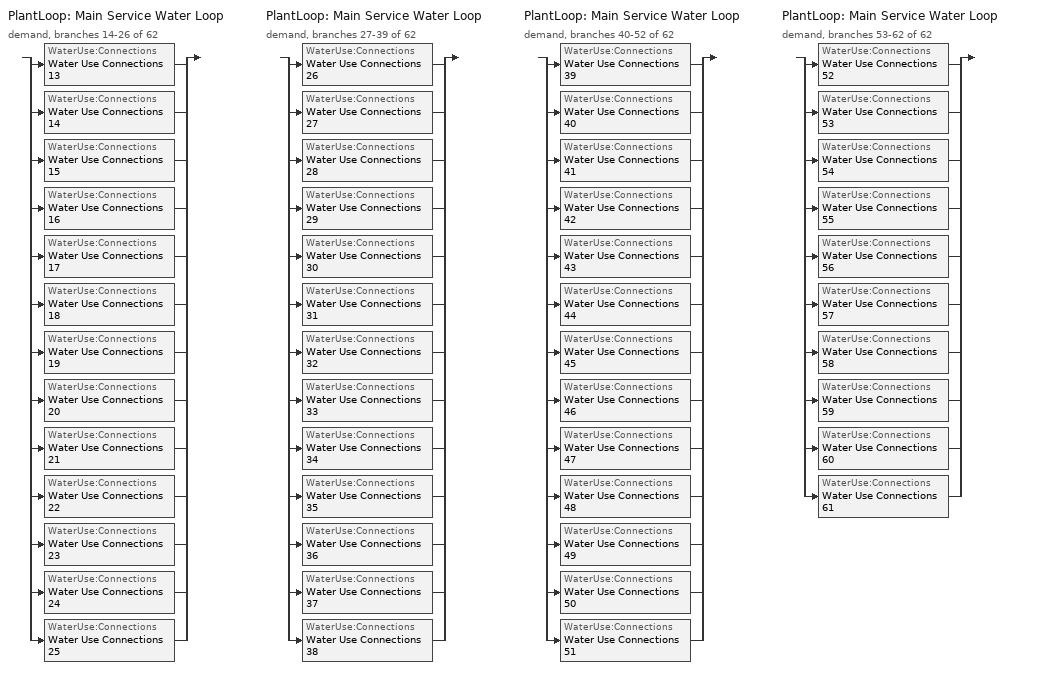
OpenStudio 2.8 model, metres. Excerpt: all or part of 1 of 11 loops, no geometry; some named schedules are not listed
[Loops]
PlantLoop 'Main Service Water Loop'
 demand, branches 14-26 of 62: split
  | WaterUse:Connections 'Water Use Connections 13'
  | WaterUse:Connections 'Water Use Connections 14'
  | WaterUse:Connections 'Water Use Connections 15'
  | WaterUse:Connections 'Water Use Connections 16'
  | WaterUse:Connections 'Water Use Connections 17'
  | WaterUse:Connections 'Water Use Connections 18'
  | WaterUse:Connections 'Water Use Connections 19'
  | WaterUse:Connections 'Water Use Connections 20'
  | WaterUse:Connections 'Water Use Connections 21'
  | WaterUse:Connections 'Water Use Connections 22'
  | WaterUse:Connections 'Water Use Connections 23'
  | WaterUse:Connections 'Water Use Connections 24'
  | WaterUse:Connections 'Water Use Connections 25'
PlantLoop 'Main Service Water Loop'
 demand, branches 27-39 of 62: split
  | WaterUse:Connections 'Water Use Connections 26'
  | WaterUse:Connections 'Water Use Connections 27'
  | WaterUse:Connections 'Water Use Connections 28'
  | WaterUse:Connections 'Water Use Connections 29'
  | WaterUse:Connections 'Water Use Connections 30'
  | WaterUse:Connections 'Water Use Connections 31'
  | WaterUse:Connections 'Water Use Connections 32'
  | WaterUse:Connections 'Water Use Connections 33'
  | WaterUse:Connections 'Water Use Connections 34'
  | WaterUse:Connections 'Water Use Connections 35'
  | WaterUse:Connections 'Water Use Connections 36'
  | WaterUse:Connections 'Water Use Connections 37'
  | WaterUse:Connections 'Water Use Connections 38'
PlantLoop 'Main Service Water Loop'
 demand, branches 40-52 of 62: split
  | WaterUse:Connections 'Water Use Connections 39'
  | WaterUse:Connections 'Water Use Connections 40'
  | WaterUse:Connections 'Water Use Connections 41'
  | WaterUse:Connections 'Water Use Connections 42'
  | WaterUse:Connections 'Water Use Connections 43'
  | WaterUse:Connections 'Water Use Connections 44'
  | WaterUse:Connections 'Water Use Connections 45'
  | WaterUse:Connections 'Water Use Connections 46'
  | WaterUse:Connections 'Water Use Connections 47'
  | WaterUse:Connections 'Water Use Connections 48'
  | WaterUse:Connections 'Water Use Connections 49'
  | WaterUse:Connections 'Water Use Connections 50'
  | WaterUse:Connections 'Water Use Connections 51'
PlantLoop 'Main Service Water Loop'
 demand, branches 53-62 of 62: split
  | WaterUse:Connections 'Water Use Connections 52'
  | WaterUse:Connections 'Water Use Connections 53'
  | WaterUse:Connections 'Water Use Connections 54'
  | WaterUse:Connections 'Water Use Connections 55'
  | WaterUse:Connections 'Water Use Connections 56'
  | WaterUse:Connections 'Water Use Connections 57'
  | WaterUse:Connections 'Water Use Connections 58'
  | WaterUse:Connections 'Water Use Connections 59'
  | WaterUse:Connections 'Water Use Connections 60'
  | WaterUse:Connections 'Water Use Connections 61'
[WaterUse:Connections]
Name | Water Use Equipment Name 1
Water Use Connections 13 | Room_3_0_flr_3 Service Water Use 0.05gal/min
Water Use Connections 14 | Room_3_10_flr_3 Service Water Use 0.05gal/min
Water Use Connections 15 | Room_3_11_flr_3 Service Water Use 0.05gal/min
Water Use Connections 16 | Room_3_12_flr_3 Service Water Use 0.05gal/min
Water Use Connections 17 | Room_3_13_flr_3 Service Water Use 0.05gal/min
Water Use Connections 18 | Room_3_14_flr_3 Service Water Use 0.05gal/min
Water Use Connections 19 | Room_3_15_flr_3 Service Water Use 0.05gal/min
Water Use Connections 20 | Room_3_16_flr_3 Service Water Use 0.05gal/min
Water Use Connections 21 | Room_3_17_flr_3 Service Water Use 0.05gal/min
Water Use Connections 22 | Room_3_18_flr_3 Service Water Use 0.05gal/min
Water Use Connections 23 | Room_3_1_flr_3 Service Water Use 0.05gal/min
Water Use Connections 24 | Room_3_1_flr_6 Service Water Use 0.05gal/min
Water Use Connections 25 | Room_3_2_flr_3 Service Water Use 0.05gal/min
Water Use Connections 26 | Room_3_2_flr_6 Service Water Use 0.05gal/min
Water Use Connections 27 | Room_3_3_flr_3 Service Water Use 0.05gal/min
Water Use Connections 28 | Room_3_3_flr_6 Service Water Use 0.05gal/min
Water Use Connections 29 | Room_3_4_flr_3 Service Water Use 0.05gal/min
Water Use Connections 30 | Room_3_4_flr_6 Service Water Use 0.05gal/min
Water Use Connections 31 | Room_3_5_flr_3 Service Water Use 0.05gal/min
Water Use Connections 32 | Room_3_5_flr_6 Service Water Use 0.05gal/min
Water Use Connections 33 | Room_3_6_flr_3 Service Water Use 0.05gal/min
Water Use Connections 34 | Room_3_6_flr_6 Service Water Use 0.05gal/min
Water Use Connections 35 | Room_3_7_flr_3 Service Water Use 0.05gal/min
Water Use Connections 36 | Room_3_7_flr_6 Service Water Use 0.05gal/min
Water Use Connections 37 | Room_3_8_flr_3 Service Water Use 0.05gal/min
Water Use Connections 38 | Room_3_8_flr_6 Service Water Use 0.05gal/min
Water Use Connections 39 | Room_3_9_flr_3 Service Water Use 0.05gal/min
Water Use Connections 40 | Room_3_9_flr_6 Service Water Use 0.05gal/min
Water Use Connections 41 | Room_4_10_flr_3 Service Water Use 0.05gal/min
Water Use Connections 42 | Room_4_11_flr_3 Service Water Use 0.05gal/min
Water Use Connections 43 | Room_4_12_flr_3 Service Water Use 0.05gal/min
Water Use Connections 44 | Room_4_13_flr_3 Service Water Use 0.05gal/min
Water Use Connections 45 | Room_4_14_flr_3 Service Water Use 0.05gal/min
Water Use Connections 46 | Room_4_15_flr_3 Service Water Use 0.05gal/min
Water Use Connections 47 | Room_4_16_flr_3 Service Water Use 0.05gal/min
Water Use Connections 48 | Room_4_17_flr_3 Service Water Use 0.05gal/min
Water Use Connections 49 | Room_4_18_flr_3 Service Water Use 0.05gal/min
Water Use Connections 50 | Room_4_19_flr_3 Service Water Use 0.05gal/min
Water Use Connections 51 | Room_4_1_flr_3 Service Water Use 0.05gal/min
Water Use Connections 52 | Room_4_2_flr_3 Service Water Use 0.05gal/min
Water Use Connections 53 | Room_4_3_flr_3 Service Water Use 0.05gal/min
Water Use Connections 54 | Room_4_4_flr_3 Service Water Use 0.05gal/min
Water Use Connections 55 | Room_4_5_flr_3 Service Water Use 0.05gal/min
Water Use Connections 56 | Room_4_6_flr_3 Service Water Use 0.05gal/min
Water Use Connections 57 | Room_4_7_flr_3 Service Water Use 0.05gal/min
Water Use Connections 58 | Room_4_8_flr_3 Service Water Use 0.05gal/min
Water Use Connections 59 | Room_4_9_flr_3 Service Water Use 0.05gal/min
Water Use Connections 60 | Room_5_flr_3 Service Water Use 0.08gal/min
Water Use Connections 61 | Room_6_flr_3 Service Water Use 0.08gal/min
[WaterUse:Equipment:Definition]
Name | Peak Flow Rate {m3/s} | Target Temperature Schedule | Sensible Fraction Schedule | Latent Fraction Schedule
Room_3_0_flr_3 Service Water Use Def 0.05gal/min | 3.12604e-06 | Schedule Ruleset 41 | Schedule Ruleset 39 | Schedule Ruleset 40
Room_3_10_flr_3 Service Water Use Def 0.05gal/min | 3.12604e-06 | Schedule Ruleset 44 | Schedule Ruleset 42 | Schedule Ruleset 43
Room_3_11_flr_3 Service Water Use Def 0.05gal/min | 3.12604e-06 | Schedule Ruleset 47 | Schedule Ruleset 45 | Schedule Ruleset 46
Room_3_12_flr_3 Service Water Use Def 0.05gal/min | 3.12604e-06 | Schedule Ruleset 50 | Schedule Ruleset 48 | Schedule Ruleset 49
Room_3_13_flr_3 Service Water Use Def 0.05gal/min | 3.12604e-06 | Schedule Ruleset 53 | Schedule Ruleset 51 | Schedule Ruleset 52
Room_3_14_flr_3 Service Water Use Def 0.05gal/min | 3.12604e-06 | Schedule Ruleset 56 | Schedule Ruleset 54 | Schedule Ruleset 55
Room_3_15_flr_3 Service Water Use Def 0.05gal/min | 3.12604e-06 | Schedule Ruleset 59 | Schedule Ruleset 57 | Schedule Ruleset 58
Room_3_16_flr_3 Service Water Use Def 0.05gal/min | 3.12604e-06 | Schedule Ruleset 62 | Schedule Ruleset 60 | Schedule Ruleset 61
Room_3_17_flr_3 Service Water Use Def 0.05gal/min | 3.12604e-06 | Schedule Ruleset 65 | Schedule Ruleset 63 | Schedule Ruleset 64
Room_3_18_flr_3 Service Water Use Def 0.05gal/min | 3.13545e-06 | Schedule Ruleset 68 | Schedule Ruleset 66 | Schedule Ruleset 67
Room_3_1_flr_3 Service Water Use Def 0.05gal/min | 3.12604e-06 | Schedule Ruleset 71 | Schedule Ruleset 69 | Schedule Ruleset 70
Room_3_1_flr_6 Service Water Use Def 0.05gal/min | 3.1269e-06 | Schedule Ruleset 74 | Schedule Ruleset 72 | Schedule Ruleset 73
Room_3_2_flr_3 Service Water Use Def 0.05gal/min | 3.12604e-06 | Schedule Ruleset 77 | Schedule Ruleset 75 | Schedule Ruleset 76
Room_3_2_flr_6 Service Water Use Def 0.05gal/min | 3.1269e-06 | Schedule Ruleset 80 | Schedule Ruleset 78 | Schedule Ruleset 79
Room_3_3_flr_3 Service Water Use Def 0.05gal/min | 3.12604e-06 | Schedule Ruleset 83 | Schedule Ruleset 81 | Schedule Ruleset 82
Room_3_3_flr_6 Service Water Use Def 0.05gal/min | 3.1269e-06 | Schedule Ruleset 86 | Schedule Ruleset 84 | Schedule Ruleset 85
Room_3_4_flr_3 Service Water Use Def 0.05gal/min | 3.12604e-06 | Schedule Ruleset 89 | Schedule Ruleset 87 | Schedule Ruleset 88
Room_3_4_flr_6 Service Water Use Def 0.05gal/min | 3.1269e-06 | Schedule Ruleset 92 | Schedule Ruleset 90 | Schedule Ruleset 91
Room_3_5_flr_3 Service Water Use Def 0.05gal/min | 3.12604e-06 | Schedule Ruleset 95 | Schedule Ruleset 93 | Schedule Ruleset 94
Room_3_5_flr_6 Service Water Use Def 0.05gal/min | 3.1269e-06 | Schedule Ruleset 98 | Schedule Ruleset 96 | Schedule Ruleset 97
Room_3_6_flr_3 Service Water Use Def 0.05gal/min | 3.12604e-06 | Schedule Ruleset 101 | Schedule Ruleset 99 | Schedule Ruleset 100
Room_3_6_flr_6 Service Water Use Def 0.05gal/min | 3.1269e-06 | Schedule Ruleset 104 | Schedule Ruleset 102 | Schedule Ruleset 103
Room_3_7_flr_3 Service Water Use Def 0.05gal/min | 3.12604e-06 | Schedule Ruleset 107 | Schedule Ruleset 105 | Schedule Ruleset 106
Room_3_7_flr_6 Service Water Use Def 0.05gal/min | 3.1269e-06 | Schedule Ruleset 110 | Schedule Ruleset 108 | Schedule Ruleset 109
Room_3_8_flr_3 Service Water Use Def 0.05gal/min | 3.12604e-06 | Schedule Ruleset 113 | Schedule Ruleset 111 | Schedule Ruleset 112
Room_3_8_flr_6 Service Water Use Def 0.05gal/min | 3.1269e-06 | Schedule Ruleset 116 | Schedule Ruleset 114 | Schedule Ruleset 115
Room_3_9_flr_3 Service Water Use Def 0.05gal/min | 3.12604e-06 | Schedule Ruleset 119 | Schedule Ruleset 117 | Schedule Ruleset 118
Room_3_9_flr_6 Service Water Use Def 0.05gal/min | 3.12503e-06 | Schedule Ruleset 122 | Schedule Ruleset 120 | Schedule Ruleset 121
Room_4_10_flr_3 Service Water Use Def 0.05gal/min | 3.1269e-06 | Schedule Ruleset 125 | Schedule Ruleset 123 | Schedule Ruleset 124
Room_4_11_flr_3 Service Water Use Def 0.05gal/min | 3.1269e-06 | Schedule Ruleset 128 | Schedule Ruleset 126 | Schedule Ruleset 127
Room_4_12_flr_3 Service Water Use Def 0.05gal/min | 3.1269e-06 | Schedule Ruleset 131 | Schedule Ruleset 129 | Schedule Ruleset 130
Room_4_13_flr_3 Service Water Use Def 0.05gal/min | 3.1269e-06 | Schedule Ruleset 134 | Schedule Ruleset 132 | Schedule Ruleset 133
Room_4_14_flr_3 Service Water Use Def 0.05gal/min | 3.1269e-06 | Schedule Ruleset 137 | Schedule Ruleset 135 | Schedule Ruleset 136
Room_4_15_flr_3 Service Water Use Def 0.05gal/min | 3.1269e-06 | Schedule Ruleset 140 | Schedule Ruleset 138 | Schedule Ruleset 139
Room_4_16_flr_3 Service Water Use Def 0.05gal/min | 3.1269e-06 | Schedule Ruleset 143 | Schedule Ruleset 141 | Schedule Ruleset 142
Room_4_17_flr_3 Service Water Use Def 0.05gal/min | 3.1269e-06 | Schedule Ruleset 146 | Schedule Ruleset 144 | Schedule Ruleset 145
Room_4_18_flr_3 Service Water Use Def 0.05gal/min | 3.12092e-06 | Schedule Ruleset 149 | Schedule Ruleset 147 | Schedule Ruleset 148
Room_4_19_flr_3 Service Water Use Def 0.05gal/min | 3.1269e-06 | Schedule Ruleset 152 | Schedule Ruleset 150 | Schedule Ruleset 151
Room_4_1_flr_3 Service Water Use Def 0.05gal/min | 3.1269e-06 | Schedule Ruleset 155 | Schedule Ruleset 153 | Schedule Ruleset 154
Room_4_2_flr_3 Service Water Use Def 0.05gal/min | 3.1269e-06 | Schedule Ruleset 158 | Schedule Ruleset 156 | Schedule Ruleset 157
Room_4_3_flr_3 Service Water Use Def 0.05gal/min | 3.1269e-06 | Schedule Ruleset 161 | Schedule Ruleset 159 | Schedule Ruleset 160
Room_4_4_flr_3 Service Water Use Def 0.05gal/min | 3.1269e-06 | Schedule Ruleset 164 | Schedule Ruleset 162 | Schedule Ruleset 163
Room_4_5_flr_3 Service Water Use Def 0.05gal/min | 3.1269e-06 | Schedule Ruleset 167 | Schedule Ruleset 165 | Schedule Ruleset 166
Room_4_6_flr_3 Service Water Use Def 0.05gal/min | 3.1269e-06 | Schedule Ruleset 170 | Schedule Ruleset 168 | Schedule Ruleset 169
Room_4_7_flr_3 Service Water Use Def 0.05gal/min | 3.1269e-06 | Schedule Ruleset 173 | Schedule Ruleset 171 | Schedule Ruleset 172
Room_4_8_flr_3 Service Water Use Def 0.05gal/min | 3.1269e-06 | Schedule Ruleset 176 | Schedule Ruleset 174 | Schedule Ruleset 175
Room_4_9_flr_3 Service Water Use Def 0.05gal/min | 3.1269e-06 | Schedule Ruleset 179 | Schedule Ruleset 177 | Schedule Ruleset 178
Room_5_flr_3 Service Water Use Def 0.08gal/min | 4.97412e-06 | Schedule Ruleset 182 | Schedule Ruleset 180 | Schedule Ruleset 181
Room_6_flr_3 Service Water Use Def 0.08gal/min | 4.97354e-06 | Schedule Ruleset 185 | Schedule Ruleset 183 | Schedule Ruleset 184
[WaterUse:Equipment] Flow Rate Fraction Schedule=NECB-F-Service Water Heating
Name | Water Use Equipment Definition | Space
Room_3_0_flr_3 Service Water Use 0.05gal/min | Room_3_0_flr_3 Service Water Use Def 0.05gal/min | Room_3_0_Flr_3
Room_3_10_flr_3 Service Water Use 0.05gal/min | Room_3_10_flr_3 Service Water Use Def 0.05gal/min | Room_3_10_Flr_3
Room_3_11_flr_3 Service Water Use 0.05gal/min | Room_3_11_flr_3 Service Water Use Def 0.05gal/min | Room_3_11_Flr_3
Room_3_12_flr_3 Service Water Use 0.05gal/min | Room_3_12_flr_3 Service Water Use Def 0.05gal/min | Room_3_12_Flr_3
Room_3_13_flr_3 Service Water Use 0.05gal/min | Room_3_13_flr_3 Service Water Use Def 0.05gal/min | Room_3_13_Flr_3
Room_3_14_flr_3 Service Water Use 0.05gal/min | Room_3_14_flr_3 Service Water Use Def 0.05gal/min | Room_3_14_Flr_3
Room_3_15_flr_3 Service Water Use 0.05gal/min | Room_3_15_flr_3 Service Water Use Def 0.05gal/min | Room_3_15_Flr_3
Room_3_16_flr_3 Service Water Use 0.05gal/min | Room_3_16_flr_3 Service Water Use Def 0.05gal/min | Room_3_16_Flr_3
Room_3_17_flr_3 Service Water Use 0.05gal/min | Room_3_17_flr_3 Service Water Use Def 0.05gal/min | Room_3_17_Flr_3
Room_3_18_flr_3 Service Water Use 0.05gal/min | Room_3_18_flr_3 Service Water Use Def 0.05gal/min | Room_3_18_Flr_3
Room_3_1_flr_3 Service Water Use 0.05gal/min | Room_3_1_flr_3 Service Water Use Def 0.05gal/min | Room_3_1_Flr_3
Room_3_1_flr_6 Service Water Use 0.05gal/min | Room_3_1_flr_6 Service Water Use Def 0.05gal/min | Room_3_1_Flr_6
Room_3_2_flr_3 Service Water Use 0.05gal/min | Room_3_2_flr_3 Service Water Use Def 0.05gal/min | Room_3_2_Flr_3
Room_3_2_flr_6 Service Water Use 0.05gal/min | Room_3_2_flr_6 Service Water Use Def 0.05gal/min | Room_3_2_Flr_6
Room_3_3_flr_3 Service Water Use 0.05gal/min | Room_3_3_flr_3 Service Water Use Def 0.05gal/min | Room_3_3_Flr_3
Room_3_3_flr_6 Service Water Use 0.05gal/min | Room_3_3_flr_6 Service Water Use Def 0.05gal/min | Room_3_3_Flr_6
Room_3_4_flr_3 Service Water Use 0.05gal/min | Room_3_4_flr_3 Service Water Use Def 0.05gal/min | Room_3_4_Flr_3
Room_3_4_flr_6 Service Water Use 0.05gal/min | Room_3_4_flr_6 Service Water Use Def 0.05gal/min | Room_3_4_Flr_6
Room_3_5_flr_3 Service Water Use 0.05gal/min | Room_3_5_flr_3 Service Water Use Def 0.05gal/min | Room_3_5_Flr_3
Room_3_5_flr_6 Service Water Use 0.05gal/min | Room_3_5_flr_6 Service Water Use Def 0.05gal/min | Room_3_5_Flr_6
Room_3_6_flr_3 Service Water Use 0.05gal/min | Room_3_6_flr_3 Service Water Use Def 0.05gal/min | Room_3_6_Flr_3
Room_3_6_flr_6 Service Water Use 0.05gal/min | Room_3_6_flr_6 Service Water Use Def 0.05gal/min | Room_3_6_Flr_6
Room_3_7_flr_3 Service Water Use 0.05gal/min | Room_3_7_flr_3 Service Water Use Def 0.05gal/min | Room_3_7_Flr_3
Room_3_7_flr_6 Service Water Use 0.05gal/min | Room_3_7_flr_6 Service Water Use Def 0.05gal/min | Room_3_7_Flr_6
Room_3_8_flr_3 Service Water Use 0.05gal/min | Room_3_8_flr_3 Service Water Use Def 0.05gal/min | Room_3_8_Flr_3
Room_3_8_flr_6 Service Water Use 0.05gal/min | Room_3_8_flr_6 Service Water Use Def 0.05gal/min | Room_3_8_Flr_6
Room_3_9_flr_3 Service Water Use 0.05gal/min | Room_3_9_flr_3 Service Water Use Def 0.05gal/min | Room_3_9_Flr_3
Room_3_9_flr_6 Service Water Use 0.05gal/min | Room_3_9_flr_6 Service Water Use Def 0.05gal/min | Room_3_9_Flr_6
Room_4_10_flr_3 Service Water Use 0.05gal/min | Room_4_10_flr_3 Service Water Use Def 0.05gal/min | Room_4_10_Flr_3
Room_4_11_flr_3 Service Water Use 0.05gal/min | Room_4_11_flr_3 Service Water Use Def 0.05gal/min | Room_4_11_Flr_3
Room_4_12_flr_3 Service Water Use 0.05gal/min | Room_4_12_flr_3 Service Water Use Def 0.05gal/min | Room_4_12_Flr_3
Room_4_13_flr_3 Service Water Use 0.05gal/min | Room_4_13_flr_3 Service Water Use Def 0.05gal/min | Room_4_13_Flr_3
Room_4_14_flr_3 Service Water Use 0.05gal/min | Room_4_14_flr_3 Service Water Use Def 0.05gal/min | Room_4_14_Flr_3
Room_4_15_flr_3 Service Water Use 0.05gal/min | Room_4_15_flr_3 Service Water Use Def 0.05gal/min | Room_4_15_Flr_3
Room_4_16_flr_3 Service Water Use 0.05gal/min | Room_4_16_flr_3 Service Water Use Def 0.05gal/min | Room_4_16_Flr_3
Room_4_17_flr_3 Service Water Use 0.05gal/min | Room_4_17_flr_3 Service Water Use Def 0.05gal/min | Room_4_17_Flr_3
Room_4_18_flr_3 Service Water Use 0.05gal/min | Room_4_18_flr_3 Service Water Use Def 0.05gal/min | Room_4_18_Flr_3
Room_4_19_flr_3 Service Water Use 0.05gal/min | Room_4_19_flr_3 Service Water Use Def 0.05gal/min | Room_4_19_Flr_3
Room_4_1_flr_3 Service Water Use 0.05gal/min | Room_4_1_flr_3 Service Water Use Def 0.05gal/min | Room_4_1_Flr_3
Room_4_2_flr_3 Service Water Use 0.05gal/min | Room_4_2_flr_3 Service Water Use Def 0.05gal/min | Room_4_2_Flr_3
Room_4_3_flr_3 Service Water Use 0.05gal/min | Room_4_3_flr_3 Service Water Use Def 0.05gal/min | Room_4_3_Flr_3
Room_4_4_flr_3 Service Water Use 0.05gal/min | Room_4_4_flr_3 Service Water Use Def 0.05gal/min | Room_4_4_Flr_3
Room_4_5_flr_3 Service Water Use 0.05gal/min | Room_4_5_flr_3 Service Water Use Def 0.05gal/min | Room_4_5_Flr_3
Room_4_6_flr_3 Service Water Use 0.05gal/min | Room_4_6_flr_3 Service Water Use Def 0.05gal/min | Room_4_6_Flr_3
Room_4_7_flr_3 Service Water Use 0.05gal/min | Room_4_7_flr_3 Service Water Use Def 0.05gal/min | Room_4_7_Flr_3
Room_4_8_flr_3 Service Water Use 0.05gal/min | Room_4_8_flr_3 Service Water Use Def 0.05gal/min | Room_4_8_Flr_3
Room_4_9_flr_3 Service Water Use 0.05gal/min | Room_4_9_flr_3 Service Water Use Def 0.05gal/min | Room_4_9_Flr_3
Room_5_flr_3 Service Water Use 0.08gal/min | Room_5_flr_3 Service Water Use Def 0.08gal/min | Room_5_Flr_3
Room_6_flr_3 Service Water Use 0.08gal/min | Room_6_flr_3 Service Water Use Def 0.08gal/min | Room_6_Flr_3
[Schedule:Ruleset]
Name | Default Day Schedule
NECB-F-Service Water Heating | NECB-F-Service Water Heating Default
Schedule Ruleset 39 | Schedule Day 44
Schedule Ruleset 40 | Schedule Day 45
Schedule Ruleset 41 | Schedule Day 46
Schedule Ruleset 42 | Schedule Day 47
Schedule Ruleset 43 | Schedule Day 48
Schedule Ruleset 44 | Schedule Day 49
Schedule Ruleset 45 | Schedule Day 50
Schedule Ruleset 46 | Schedule Day 51
Schedule Ruleset 47 | Schedule Day 52
Schedule Ruleset 48 | Schedule Day 53
Schedule Ruleset 49 | Schedule Day 54
Schedule Ruleset 50 | Schedule Day 55
Schedule Ruleset 51 | Schedule Day 56
Schedule Ruleset 52 | Schedule Day 57
Schedule Ruleset 53 | Schedule Day 58
Schedule Ruleset 54 | Schedule Day 59
Schedule Ruleset 55 | Schedule Day 60
Schedule Ruleset 56 | Schedule Day 61
Schedule Ruleset 57 | Schedule Day 62
Schedule Ruleset 58 | Schedule Day 63
Schedule Ruleset 59 | Schedule Day 64
Schedule Ruleset 60 | Schedule Day 65
Schedule Ruleset 61 | Schedule Day 66
Schedule Ruleset 62 | Schedule Day 67
Schedule Ruleset 63 | Schedule Day 68
Schedule Ruleset 64 | Schedule Day 69
Schedule Ruleset 65 | Schedule Day 70
Schedule Ruleset 66 | Schedule Day 71
Schedule Ruleset 67 | Schedule Day 72
Schedule Ruleset 68 | Schedule Day 73
Schedule Ruleset 69 | Schedule Day 74
Schedule Ruleset 70 | Schedule Day 75
Schedule Ruleset 71 | Schedule Day 76
Schedule Ruleset 72 | Schedule Day 77
Schedule Ruleset 73 | Schedule Day 78
Schedule Ruleset 74 | Schedule Day 79
Schedule Ruleset 75 | Schedule Day 80
Schedule Ruleset 76 | Schedule Day 81
Schedule Ruleset 77 | Schedule Day 82
Schedule Ruleset 78 | Schedule Day 83
Schedule Ruleset 79 | Schedule Day 84
Schedule Ruleset 80 | Schedule Day 85
Schedule Ruleset 81 | Schedule Day 86
Schedule Ruleset 82 | Schedule Day 87
Schedule Ruleset 83 | Schedule Day 88
Schedule Ruleset 84 | Schedule Day 89
Schedule Ruleset 85 | Schedule Day 90
Schedule Ruleset 86 | Schedule Day 91
Schedule Ruleset 87 | Schedule Day 92
Schedule Ruleset 88 | Schedule Day 93
Schedule Ruleset 89 | Schedule Day 94
Schedule Ruleset 90 | Schedule Day 95
Schedule Ruleset 91 | Schedule Day 96
Schedule Ruleset 92 | Schedule Day 97
Schedule Ruleset 93 | Schedule Day 98
Schedule Ruleset 94 | Schedule Day 99
Schedule Ruleset 95 | Schedule Day 100
Schedule Ruleset 96 | Schedule Day 101
Schedule Ruleset 97 | Schedule Day 102
Schedule Ruleset 98 | Schedule Day 103
Schedule Ruleset 99 | Schedule Day 104
Schedule Ruleset 100 | Schedule Day 105
Schedule Ruleset 101 | Schedule Day 106
Schedule Ruleset 102 | Schedule Day 107
Schedule Ruleset 103 | Schedule Day 108
Schedule Ruleset 104 | Schedule Day 109
Schedule Ruleset 105 | Schedule Day 110
Schedule Ruleset 106 | Schedule Day 111
Schedule Ruleset 107 | Schedule Day 112
Schedule Ruleset 108 | Schedule Day 113
Schedule Ruleset 109 | Schedule Day 114
Schedule Ruleset 110 | Schedule Day 115
Schedule Ruleset 111 | Schedule Day 116
Schedule Ruleset 112 | Schedule Day 117
Schedule Ruleset 113 | Schedule Day 118
Schedule Ruleset 114 | Schedule Day 119
Schedule Ruleset 115 | Schedule Day 120
Schedule Ruleset 116 | Schedule Day 121
Schedule Ruleset 117 | Schedule Day 122
Schedule Ruleset 118 | Schedule Day 123
Schedule Ruleset 119 | Schedule Day 124
Schedule Ruleset 120 | Schedule Day 125
Schedule Ruleset 121 | Schedule Day 126
Schedule Ruleset 122 | Schedule Day 127
Schedule Ruleset 123 | Schedule Day 128
Schedule Ruleset 124 | Schedule Day 129
Schedule Ruleset 125 | Schedule Day 130
Schedule Ruleset 126 | Schedule Day 131
Schedule Ruleset 127 | Schedule Day 132
Schedule Ruleset 128 | Schedule Day 133
Schedule Ruleset 129 | Schedule Day 134
Schedule Ruleset 130 | Schedule Day 135
Schedule Ruleset 131 | Schedule Day 136
Schedule Ruleset 132 | Schedule Day 137
Schedule Ruleset 133 | Schedule Day 138
Schedule Ruleset 134 | Schedule Day 139
Schedule Ruleset 135 | Schedule Day 140
Schedule Ruleset 136 | Schedule Day 141
Schedule Ruleset 137 | Schedule Day 142
Schedule Ruleset 138 | Schedule Day 143
Schedule Ruleset 139 | Schedule Day 144
Schedule Ruleset 140 | Schedule Day 145
Schedule Ruleset 141 | Schedule Day 146
Schedule Ruleset 142 | Schedule Day 147
Schedule Ruleset 143 | Schedule Day 148
Schedule Ruleset 144 | Schedule Day 149
Schedule Ruleset 145 | Schedule Day 150
Schedule Ruleset 146 | Schedule Day 151
[Schedule:Day]
NECB-F-Service Water Heating Default: 1, 0, 0.35, 2, 0, 0.21, 3, 0, 0.14, 5, 0, 0.07, 6, 0, 0.14, 7, 0, 0.28, 8, 0, 0.42, 9, 0, 0.63, 10, 0, 0.49, 12, 0, 0.35, 13, 0, 0.28, 14, 0, 0.35, 15, 0, 0.28, 19, 0, 0.21, 20, 0, 0.35, 24, 0, 0.49
[Schedule:Rule] Schedule Ruleset=NECB-F-Service Water Heating; Date Specification Type=DateRange; Start Month=1; Start Day=1; End Month=12; End Day=31
Name | Rule Order | Day Schedule | Apply Monday | Apply Tuesday | Apply Wednesday | Apply Thursday | Apply Friday | Apply Saturday | Apply Sunday
Schedule Rule 107 | 2 | NECB-F-Service Water Heating Default|Wkdy Day | Yes | Yes | Yes | Yes | Yes
Schedule Rule 108 | 1 | NECB-F-Service Water Heating Sat Day |  |  |  |  |  | Yes
Schedule Rule 109 | 0 | NECB-F-Service Water Heating Sun|Hol Day |  |  |  |  |  |  | Yes
